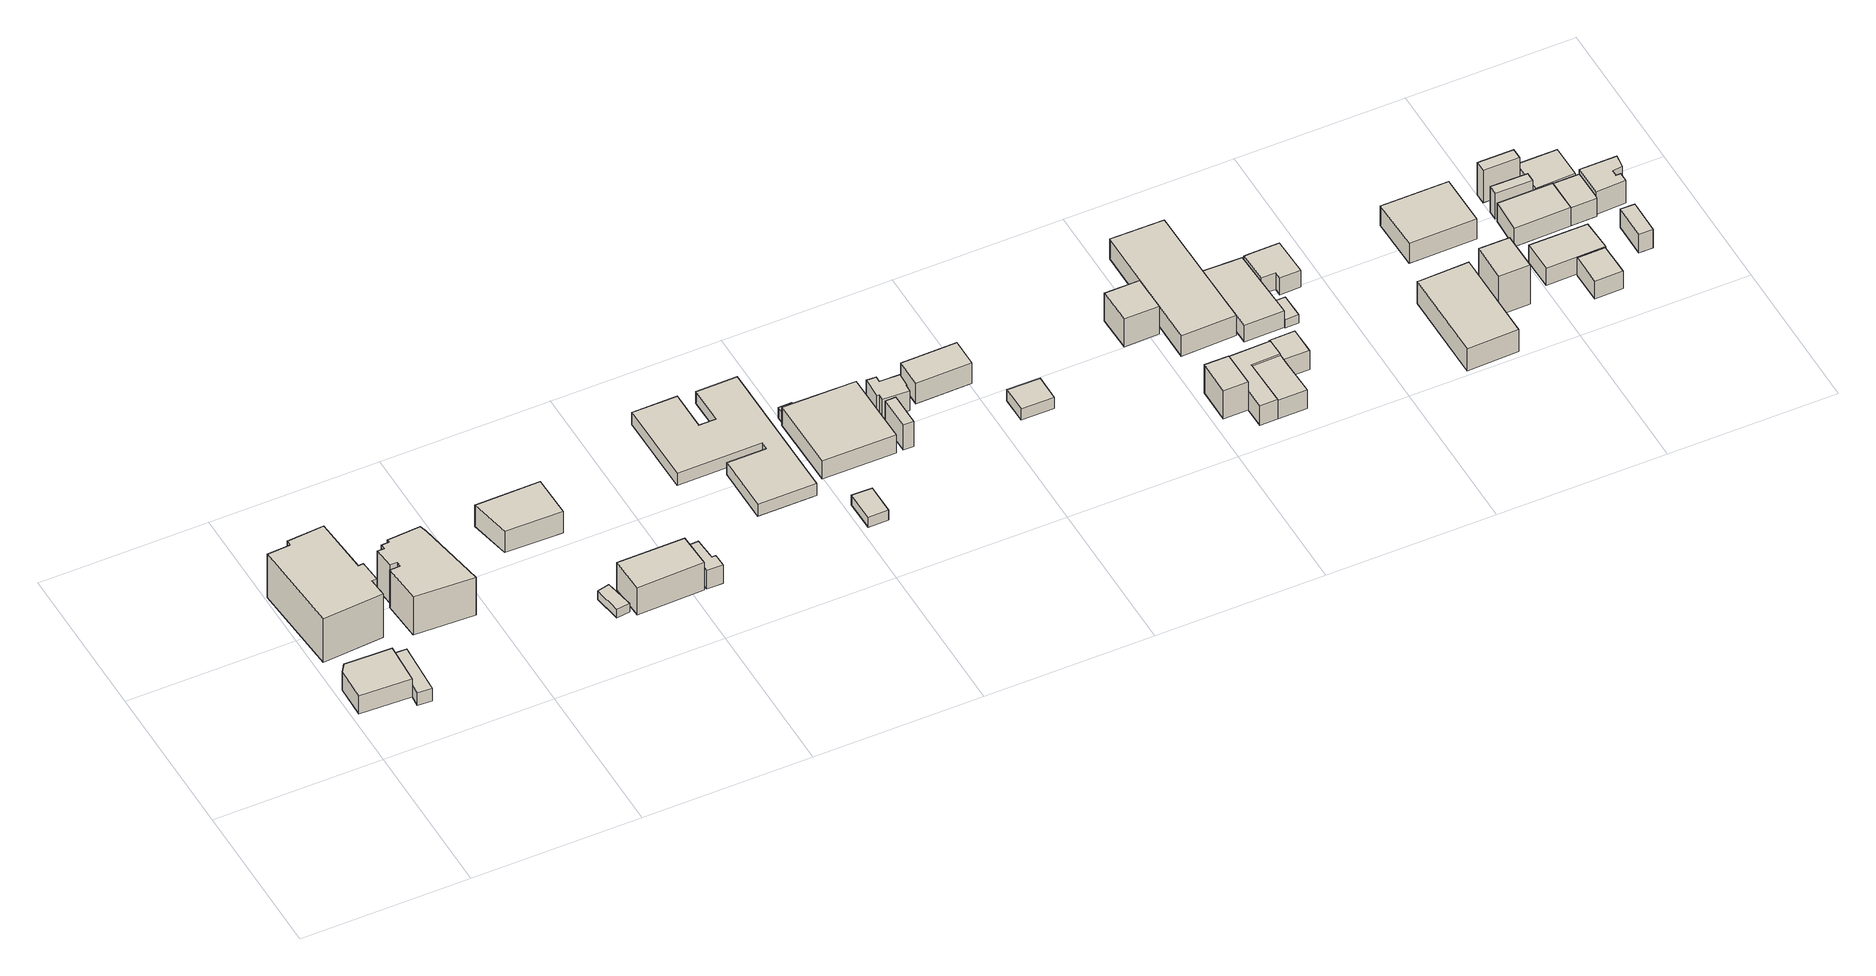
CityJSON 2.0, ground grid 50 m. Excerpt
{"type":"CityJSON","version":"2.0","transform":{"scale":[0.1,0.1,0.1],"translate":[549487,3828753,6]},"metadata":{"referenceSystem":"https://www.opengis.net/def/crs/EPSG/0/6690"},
"CityObjects":{
"building1":{"type":"Building","attributes":{"計測周辺長":54.42,"1/2500図郭":106,"区名":"東住吉区","町丁目名称":"住道矢田４丁目","街区番号":19,"class":"3001","usage":"454","measuredHeight":6.5,"storeysAboveGround":2,"BuildingDetailAttribute.buildingRoofEdgeArea":189.4,"BuildingDetailAttribute.buildingStructureType":"610","BuildingDetailAttribute.buildingStructureOrgType":"2","BuildingDetailAttribute.detailedUsage":"1930","BuildingDetailAttribute.specifiedBuildingCoverageRate":0.8,"BuildingDetailAttribute.surveyYear":2017,"BuildingRiverFloodingRiskAttribute.description":"2","BuildingRiverFloodingRiskAttribute.rank":"3","BuildingRiverFloodingRiskAttribute.depth":3.54,"BuildingRiverFloodingRiskAttribute.adminType":"1","BuildingRiverFloodingRiskAttribute.scale":"1","BuildingRiverFloodingRiskAttribute.duration":19.72,"BuildingIDAttribute.prefecture":"27","BuildingIDAttribute.city":"27121"},"geometry":[{"type":"Solid","lod":"1","boundaries":[[[[0,1,2,3,4]],[[3,5,6,4]],[[2,7,5,3]],[[1,8,7,2]],[[0,9,8,1]],[[4,6,9,0]],[[5,7,8,9,6]]]]}]},
"building2":{"type":"Building","attributes":{"計測周辺長":42.98,"1/2500図郭":106,"区名":"東住吉区","町丁目名称":"住道矢田４丁目","街区番号":19,"class":"3001","usage":"401","measuredHeight":4.5,"storeysAboveGround":1,"BuildingDetailAttribute.buildingRoofEdgeArea":82.22,"BuildingDetailAttribute.buildingStructureType":"610","BuildingDetailAttribute.buildingStructureOrgType":"2","BuildingDetailAttribute.detailedUsage":"1310","BuildingDetailAttribute.specifiedBuildingCoverageRate":0.8,"BuildingDetailAttribute.surveyYear":2017,"BuildingRiverFloodingRiskAttribute.description":"2","BuildingRiverFloodingRiskAttribute.rank":"3","BuildingRiverFloodingRiskAttribute.depth":3.44,"BuildingRiverFloodingRiskAttribute.adminType":"1","BuildingRiverFloodingRiskAttribute.scale":"1","BuildingRiverFloodingRiskAttribute.duration":19.72,"BuildingIDAttribute.prefecture":"27","BuildingIDAttribute.city":"27121"},"geometry":[{"type":"Solid","lod":"1","boundaries":[[[[10,11,0,4,12]],[[4,13,14,12]],[[0,15,13,4]],[[11,16,15,0]],[[10,17,16,11]],[[12,14,17,10]],[[13,15,16,17,14]]]]}]},
"building3":{"type":"Building","attributes":{"計測周辺長":99.08,"1/2500図郭":106,"区名":"東住吉区","町丁目名称":"住道矢田４丁目","街区番号":20,"class":"3002","usage":"422","measuredHeight":15.7,"storeysAboveGround":5,"BuildingDetailAttribute.buildingRoofEdgeArea":540.3,"BuildingDetailAttribute.buildingStructureType":"603","BuildingDetailAttribute.buildingStructureOrgType":"3","BuildingDetailAttribute.detailedUsage":"1415","BuildingDetailAttribute.specifiedBuildingCoverageRate":0.8,"BuildingDetailAttribute.surveyYear":2017,"BuildingRiverFloodingRiskAttribute.description":"2","BuildingRiverFloodingRiskAttribute.rank":"3","BuildingRiverFloodingRiskAttribute.depth":3.42,"BuildingRiverFloodingRiskAttribute.adminType":"1","BuildingRiverFloodingRiskAttribute.scale":"1","BuildingRiverFloodingRiskAttribute.duration":18.97,"BuildingIDAttribute.prefecture":"27","BuildingIDAttribute.city":"27121"},"geometry":[{"type":"Solid","lod":"1","boundaries":[[[[18,19,20,21,22,23,24,25,26,27]],[[26,28,29,27]],[[25,30,28,26]],[[24,31,30,25]],[[23,32,31,24]],[[22,33,32,23]],[[21,34,33,22]],[[20,35,34,21]],[[19,36,35,20]],[[18,37,36,19]],[[27,29,37,18]],[[28,30,31,32,33,34,35,36,37,29]]]]}]},
"building4":{"type":"Building","attributes":{"class":"3002","measuredHeight":13.7,"BuildingDetailAttribute.specifiedBuildingCoverageRate":0.8,"BuildingDetailAttribute.surveyYear":2017,"BuildingRiverFloodingRiskAttribute.description":"2","BuildingRiverFloodingRiskAttribute.rank":"3","BuildingRiverFloodingRiskAttribute.depth":3.46,"BuildingRiverFloodingRiskAttribute.adminType":"1","BuildingRiverFloodingRiskAttribute.scale":"1","BuildingRiverFloodingRiskAttribute.duration":18.53,"BuildingIDAttribute.prefecture":"27","BuildingIDAttribute.city":"27121"},"geometry":[{"type":"Solid","lod":"1","boundaries":[[[[38,39,40,41,42,43,44,45,46,47,48,49,50]],[[49,51,52,50]],[[48,53,51,49]],[[47,54,53,48]],[[46,55,54,47]],[[45,56,55,46]],[[44,57,56,45]],[[43,58,57,44]],[[42,59,58,43]],[[41,60,59,42]],[[40,61,60,41]],[[39,62,61,40]],[[38,63,62,39]],[[50,52,63,38]],[[51,53,54,55,56,57,58,59,60,61,62,63,52]]]]}]},
"building5":{"type":"Building","attributes":{"計測周辺長":25.32,"1/2500図郭":106,"区名":"東住吉区","町丁目名称":"住道矢田９丁目","街区番号":3,"class":"3001","usage":"454","measuredHeight":3,"storeysAboveGround":1,"BuildingDetailAttribute.buildingRoofEdgeArea":34.28,"BuildingDetailAttribute.buildingStructureType":"601","BuildingDetailAttribute.buildingStructureOrgType":"1","BuildingDetailAttribute.detailedUsage":"1930","BuildingDetailAttribute.specifiedBuildingCoverageRate":0.8,"BuildingDetailAttribute.surveyYear":2017,"BuildingRiverFloodingRiskAttribute.description":"2","BuildingRiverFloodingRiskAttribute.rank":"3","BuildingRiverFloodingRiskAttribute.depth":3.42,"BuildingRiverFloodingRiskAttribute.adminType":"1","BuildingRiverFloodingRiskAttribute.scale":"1","BuildingRiverFloodingRiskAttribute.duration":19.68,"BuildingIDAttribute.prefecture":"27","BuildingIDAttribute.city":"27121"},"geometry":[{"type":"Solid","lod":"1","boundaries":[[[[64,65,66,67]],[[66,68,69,67]],[[65,70,68,66]],[[64,71,70,65]],[[67,69,71,64]],[[68,70,71,69]]]]}]},
"building6":{"type":"Building","attributes":{"計測周辺長":61.46,"1/2500図郭":106,"区名":"東住吉区","町丁目名称":"住道矢田９丁目","街区番号":2,"class":"3001","usage":"431","measuredHeight":7.7,"storeysAboveGround":2,"BuildingDetailAttribute.buildingRoofEdgeArea":226.28,"BuildingDetailAttribute.buildingStructureType":"610","BuildingDetailAttribute.buildingStructureOrgType":"2","BuildingDetailAttribute.detailedUsage":"1720","BuildingDetailAttribute.specifiedBuildingCoverageRate":0.8,"BuildingDetailAttribute.surveyYear":2017,"BuildingRiverFloodingRiskAttribute.description":"2","BuildingRiverFloodingRiskAttribute.rank":"3","BuildingRiverFloodingRiskAttribute.depth":3.37,"BuildingRiverFloodingRiskAttribute.adminType":"1","BuildingRiverFloodingRiskAttribute.scale":"1","BuildingRiverFloodingRiskAttribute.duration":19.72,"BuildingIDAttribute.prefecture":"27","BuildingIDAttribute.city":"27121"},"geometry":[{"type":"Solid","lod":"1","boundaries":[[[[72,73,74,75]],[[74,76,77,75]],[[73,78,76,74]],[[72,79,78,73]],[[75,77,79,72]],[[76,78,79,77]]]]}]},
"building7":{"type":"Building","attributes":{"計測周辺長":61.8,"1/2500図郭":106,"区名":"東住吉区","町丁目名称":"住道矢田９丁目","街区番号":3,"class":"3002","usage":"414","measuredHeight":9.9,"storeysAboveGround":3,"BuildingDetailAttribute.buildingRoofEdgeArea":218.97,"BuildingDetailAttribute.buildingStructureType":"603","BuildingDetailAttribute.buildingStructureOrgType":"3","BuildingDetailAttribute.detailedUsage":"1140","BuildingDetailAttribute.specifiedBuildingCoverageRate":0.8,"BuildingDetailAttribute.surveyYear":2017,"BuildingRiverFloodingRiskAttribute.description":"2","BuildingRiverFloodingRiskAttribute.rank":"3","BuildingRiverFloodingRiskAttribute.depth":3.47,"BuildingRiverFloodingRiskAttribute.adminType":"1","BuildingRiverFloodingRiskAttribute.scale":"1","BuildingRiverFloodingRiskAttribute.duration":19.27,"BuildingIDAttribute.prefecture":"27","BuildingIDAttribute.city":"27121"},"geometry":[{"type":"Solid","lod":"1","boundaries":[[[[80,81,82,83]],[[82,84,85,83]],[[81,86,84,82]],[[80,87,86,81]],[[83,85,87,80]],[[84,86,87,85]]]]}]},
"building8":{"type":"Building","attributes":{"計測周辺長":31.14,"1/2500図郭":106,"区名":"東住吉区","町丁目名称":"住道矢田９丁目","街区番号":3,"class":"3001","usage":"411","measuredHeight":6.7,"storeysAboveGround":2,"BuildingDetailAttribute.buildingRoofEdgeArea":43.37,"BuildingDetailAttribute.buildingStructureType":"601","BuildingDetailAttribute.buildingStructureOrgType":"1","BuildingDetailAttribute.detailedUsage":"1110","BuildingDetailAttribute.specifiedBuildingCoverageRate":0.8,"BuildingDetailAttribute.surveyYear":2017,"BuildingRiverFloodingRiskAttribute.description":"2","BuildingRiverFloodingRiskAttribute.rank":"3","BuildingRiverFloodingRiskAttribute.depth":3.47,"BuildingRiverFloodingRiskAttribute.adminType":"1","BuildingRiverFloodingRiskAttribute.scale":"1","BuildingRiverFloodingRiskAttribute.duration":19.27,"BuildingIDAttribute.prefecture":"27","BuildingIDAttribute.city":"27121"},"geometry":[{"type":"Solid","lod":"1","boundaries":[[[[88,89,90,91,92,93]],[[92,94,95,93]],[[91,96,94,92]],[[90,97,96,91]],[[89,98,97,90]],[[88,99,98,89]],[[93,95,99,88]],[[94,96,97,98,99,95]]]]}]},
"building9":{"type":"Building","attributes":{"区名":"東住吉区","町丁目名称":"住道矢田９丁目","街区番号":5,"class":"3001","usage":"422","measuredHeight":4.3,"storeysAboveGround":1,"BuildingDetailAttribute.buildingRoofEdgeArea":1039.46,"BuildingDetailAttribute.buildingStructureType":"610","BuildingDetailAttribute.buildingStructureOrgType":"2","BuildingDetailAttribute.detailedUsage":"1415","BuildingDetailAttribute.specifiedBuildingCoverageRate":0.6,"BuildingDetailAttribute.surveyYear":2017,"BuildingRiverFloodingRiskAttribute.description":"2","BuildingRiverFloodingRiskAttribute.rank":"2","BuildingRiverFloodingRiskAttribute.depth":2.95,"BuildingRiverFloodingRiskAttribute.adminType":"1","BuildingRiverFloodingRiskAttribute.scale":"1","BuildingRiverFloodingRiskAttribute.duration":16.28,"BuildingIDAttribute.prefecture":"27","BuildingIDAttribute.city":"27121"},"geometry":[{"type":"Solid","lod":"1","boundaries":[[[[100,101,102,103,104,105,106,107,108,109,110,111]],[[110,112,113,111]],[[109,114,112,110]],[[108,115,114,109]],[[107,116,115,108]],[[106,117,116,107]],[[105,118,117,106]],[[104,119,118,105]],[[103,120,119,104]],[[102,121,120,103]],[[101,122,121,102]],[[100,123,122,101]],[[111,113,123,100]],[[112,114,115,116,117,118,119,120,121,122,123,113]]]]}]},
"building10":{"type":"Building","attributes":{"計測周辺長":30.76,"1/2500図郭":106,"区名":"東住吉区","町丁目名称":"住道矢田９丁目","街区番号":4,"class":"3001","usage":"454","measuredHeight":3.6,"storeysAboveGround":1,"BuildingDetailAttribute.buildingRoofEdgeArea":56.25,"BuildingDetailAttribute.buildingStructureType":"610","BuildingDetailAttribute.buildingStructureOrgType":"2","BuildingDetailAttribute.detailedUsage":"1930","BuildingDetailAttribute.specifiedBuildingCoverageRate":0.6,"BuildingDetailAttribute.surveyYear":2017,"BuildingRiverFloodingRiskAttribute.description":"2","BuildingRiverFloodingRiskAttribute.rank":"3","BuildingRiverFloodingRiskAttribute.depth":3.43,"BuildingRiverFloodingRiskAttribute.adminType":"1","BuildingRiverFloodingRiskAttribute.scale":"1","BuildingRiverFloodingRiskAttribute.duration":18.3,"BuildingIDAttribute.prefecture":"27","BuildingIDAttribute.city":"27121"},"geometry":[{"type":"Solid","lod":"1","boundaries":[[[[124,125,126,127]],[[126,128,129,127]],[[125,130,128,126]],[[124,131,130,125]],[[127,129,131,124]],[[128,130,131,129]]]]}]},
"building11":{"type":"Building","attributes":{"class":"3001","measuredHeight":3.9,"BuildingDetailAttribute.specifiedBuildingCoverageRate":0.6,"BuildingDetailAttribute.surveyYear":2017,"BuildingRiverFloodingRiskAttribute.description":"2","BuildingRiverFloodingRiskAttribute.rank":"2","BuildingRiverFloodingRiskAttribute.depth":2.93,"BuildingRiverFloodingRiskAttribute.adminType":"1","BuildingRiverFloodingRiskAttribute.scale":"1","BuildingRiverFloodingRiskAttribute.duration":16.37,"BuildingIDAttribute.prefecture":"27","BuildingIDAttribute.city":"27121"},"geometry":[{"type":"Solid","lod":"1","boundaries":[[[[132,133,134,135]],[[134,136,137,135]],[[133,138,136,134]],[[132,139,138,133]],[[135,137,139,132]],[[136,138,139,137]]]]}]},
"building12":{"type":"Building","attributes":{"計測周辺長":67.7,"1/2500図郭":106,"区名":"東住吉区","町丁目名称":"住道矢田９丁目","街区番号":5,"class":"3001","usage":"441","measuredHeight":6.6,"storeysAboveGround":2,"BuildingDetailAttribute.buildingRoofEdgeArea":253.03,"BuildingDetailAttribute.buildingStructureType":"610","BuildingDetailAttribute.buildingStructureOrgType":"2","BuildingDetailAttribute.detailedUsage":"1520","BuildingDetailAttribute.specifiedBuildingCoverageRate":0.6,"BuildingDetailAttribute.surveyYear":2017,"BuildingRiverFloodingRiskAttribute.description":"2","BuildingRiverFloodingRiskAttribute.rank":"3","BuildingRiverFloodingRiskAttribute.depth":3.33,"BuildingRiverFloodingRiskAttribute.adminType":"1","BuildingRiverFloodingRiskAttribute.scale":"1","BuildingRiverFloodingRiskAttribute.duration":16.37,"BuildingIDAttribute.prefecture":"27","BuildingIDAttribute.city":"27121"},"geometry":[{"type":"Solid","lod":"1","boundaries":[[[[140,141,142,143]],[[142,144,145,143]],[[141,146,144,142]],[[140,147,146,141]],[[143,145,147,140]],[[144,146,147,145]]]]}]},
"building13":{"type":"Building","attributes":{"計測周辺長":26.39,"1/2500図郭":106,"区名":"東住吉区","町丁目名称":"住道矢田９丁目","街区番号":5,"class":"3001","usage":"411","measuredHeight":9.1,"storeysAboveGround":3,"BuildingDetailAttribute.buildingRoofEdgeArea":30.59,"BuildingDetailAttribute.buildingStructureType":"610","BuildingDetailAttribute.buildingStructureOrgType":"2","BuildingDetailAttribute.detailedUsage":"1110","BuildingDetailAttribute.specifiedBuildingCoverageRate":0.6,"BuildingDetailAttribute.surveyYear":2017,"BuildingRiverFloodingRiskAttribute.description":"2","BuildingRiverFloodingRiskAttribute.rank":"3","BuildingRiverFloodingRiskAttribute.depth":3.33,"BuildingRiverFloodingRiskAttribute.adminType":"1","BuildingRiverFloodingRiskAttribute.scale":"1","BuildingRiverFloodingRiskAttribute.duration":16.95,"BuildingIDAttribute.prefecture":"27","BuildingIDAttribute.city":"27121"},"geometry":[{"type":"Solid","lod":"1","boundaries":[[[[148,149,150,151]],[[150,152,153,151]],[[149,154,152,150]],[[148,155,154,149]],[[151,153,155,148]],[[152,154,155,153]]]]}]},
"building14":{"type":"Building","attributes":{"計測周辺長":34.62,"1/2500図郭":106,"区名":"東住吉区","町丁目名称":"住道矢田９丁目","街区番号":5,"class":"3001","usage":"412","measuredHeight":7,"storeysAboveGround":2,"BuildingDetailAttribute.buildingRoofEdgeArea":62.43,"BuildingDetailAttribute.buildingStructureType":"610","BuildingDetailAttribute.buildingStructureOrgType":"2","BuildingDetailAttribute.detailedUsage":"1130","BuildingDetailAttribute.specifiedBuildingCoverageRate":0.6,"BuildingDetailAttribute.surveyYear":2017,"BuildingRiverFloodingRiskAttribute.description":"2","BuildingRiverFloodingRiskAttribute.rank":"3","BuildingRiverFloodingRiskAttribute.depth":3.33,"BuildingRiverFloodingRiskAttribute.adminType":"1","BuildingRiverFloodingRiskAttribute.scale":"1","BuildingRiverFloodingRiskAttribute.duration":16.95,"BuildingIDAttribute.prefecture":"27","BuildingIDAttribute.city":"27121"},"geometry":[{"type":"Solid","lod":"1","boundaries":[[[[156,157,158,159,160,161,162,163,164,165]],[[164,166,167,165]],[[163,168,166,164]],[[162,169,168,163]],[[161,170,169,162]],[[160,171,170,161]],[[159,172,171,160]],[[158,173,172,159]],[[157,174,173,158]],[[156,175,174,157]],[[165,167,175,156]],[[166,168,169,170,171,172,173,174,175,167]]]]}]},
"building15":{"type":"Building","attributes":{"計測周辺長":50.19,"1/2500図郭":106,"区名":"東住吉区","町丁目名称":"住道矢田９丁目","街区番号":5,"class":"3001","usage":"412","measuredHeight":7.4,"storeysAboveGround":2,"BuildingDetailAttribute.buildingRoofEdgeArea":141.67,"BuildingDetailAttribute.buildingStructureType":"610","BuildingDetailAttribute.buildingStructureOrgType":"2","BuildingDetailAttribute.detailedUsage":"1130","BuildingDetailAttribute.specifiedBuildingCoverageRate":0.6,"BuildingDetailAttribute.surveyYear":2017,"BuildingRiverFloodingRiskAttribute.description":"2","BuildingRiverFloodingRiskAttribute.rank":"3","BuildingRiverFloodingRiskAttribute.depth":3.23,"BuildingRiverFloodingRiskAttribute.adminType":"1","BuildingRiverFloodingRiskAttribute.scale":"1","BuildingRiverFloodingRiskAttribute.duration":16.95,"BuildingIDAttribute.prefecture":"27","BuildingIDAttribute.city":"27121"},"geometry":[{"type":"Solid","lod":"1","boundaries":[[[[176,177,178,179]],[[178,180,181,179]],[[177,182,180,178]],[[176,183,182,177]],[[179,181,183,176]],[[180,182,183,181]]]]}]},
"building16":{"type":"Building","attributes":{"class":"3001","measuredHeight":4,"BuildingDetailAttribute.specifiedBuildingCoverageRate":0.6,"BuildingDetailAttribute.surveyYear":2017,"BuildingRiverFloodingRiskAttribute.description":"2","BuildingRiverFloodingRiskAttribute.rank":"3","BuildingRiverFloodingRiskAttribute.depth":3.33,"BuildingRiverFloodingRiskAttribute.adminType":"1","BuildingRiverFloodingRiskAttribute.scale":"1","BuildingRiverFloodingRiskAttribute.duration":19.47,"BuildingIDAttribute.prefecture":"27","BuildingIDAttribute.city":"27121"},"geometry":[{"type":"Solid","lod":"1","boundaries":[[[[184,185,186,187]],[[186,188,189,187]],[[185,190,188,186]],[[184,191,190,185]],[[187,189,191,184]],[[188,190,191,189]]]]}]},
"building17":{"type":"Building","attributes":{"計測周辺長":36.3,"1/2500図郭":107,"区名":"東住吉区","町丁目名称":"住道矢田９丁目","街区番号":13,"class":"3001","usage":"441","measuredHeight":10.2,"storeysAboveGround":3,"BuildingDetailAttribute.buildingRoofEdgeArea":78.68,"BuildingDetailAttribute.buildingStructureType":"610","BuildingDetailAttribute.buildingStructureOrgType":"2","BuildingDetailAttribute.detailedUsage":"1510","BuildingDetailAttribute.specifiedBuildingCoverageRate":0.6,"BuildingDetailAttribute.surveyYear":2017,"BuildingRiverFloodingRiskAttribute.description":"2","BuildingRiverFloodingRiskAttribute.rank":"3","BuildingRiverFloodingRiskAttribute.depth":3,"BuildingRiverFloodingRiskAttribute.adminType":"1","BuildingRiverFloodingRiskAttribute.scale":"1","BuildingRiverFloodingRiskAttribute.duration":16.5,"BuildingIDAttribute.prefecture":"27","BuildingIDAttribute.city":"27121"},"geometry":[{"type":"Solid","lod":"1","boundaries":[[[[192,193,194,195]],[[194,196,197,195]],[[193,198,196,194]],[[192,199,198,193]],[[195,197,199,192]],[[196,198,199,197]]]]}]},
"building18":{"type":"Building","attributes":{"class":"3001","measuredHeight":10,"BuildingDetailAttribute.specifiedBuildingCoverageRate":0.6,"BuildingDetailAttribute.surveyYear":2017,"BuildingRiverFloodingRiskAttribute.description":"2","BuildingRiverFloodingRiskAttribute.rank":"3","BuildingRiverFloodingRiskAttribute.depth":3.22,"BuildingRiverFloodingRiskAttribute.adminType":"1","BuildingRiverFloodingRiskAttribute.scale":"1","BuildingRiverFloodingRiskAttribute.duration":19.87,"BuildingIDAttribute.prefecture":"27","BuildingIDAttribute.city":"27121"},"geometry":[{"type":"Solid","lod":"1","boundaries":[[[[200,201,202,203]],[[202,204,205,203]],[[201,206,204,202]],[[200,207,206,201]],[[203,205,207,200]],[[204,206,207,205]]]]}]},
"building19":{"type":"Building","attributes":{"計測周辺長":68.03,"1/2500図郭":107,"区名":"東住吉区","町丁目名称":"住道矢田９丁目","街区番号":13,"class":"3001","usage":"441","measuredHeight":7.1,"storeysAboveGround":2,"BuildingDetailAttribute.buildingRoofEdgeArea":279.65,"BuildingDetailAttribute.buildingStructureType":"610","BuildingDetailAttribute.buildingStructureOrgType":"2","BuildingDetailAttribute.detailedUsage":"1520","BuildingDetailAttribute.specifiedBuildingCoverageRate":0.6,"BuildingDetailAttribute.surveyYear":2017,"BuildingRiverFloodingRiskAttribute.description":"2","BuildingRiverFloodingRiskAttribute.rank":"3","BuildingRiverFloodingRiskAttribute.depth":3.33,"BuildingRiverFloodingRiskAttribute.adminType":"1","BuildingRiverFloodingRiskAttribute.scale":"1","BuildingRiverFloodingRiskAttribute.duration":16.73,"BuildingIDAttribute.prefecture":"27","BuildingIDAttribute.city":"27121"},"geometry":[{"type":"Solid","lod":"1","boundaries":[[[[208,209,210,211,212,213,194,193]],[[194,214,215,193]],[[213,216,214,194]],[[212,217,216,213]],[[211,218,217,212]],[[210,219,218,211]],[[209,220,219,210]],[[208,221,220,209]],[[193,215,221,208]],[[214,216,217,218,219,220,221,215]]]]}]},
"building20":{"type":"Building","attributes":{"計測周辺長":68.03,"1/2500図郭":107,"区名":"東住吉区","町丁目名称":"住道矢田９丁目","街区番号":13,"class":"3001","usage":"441","measuredHeight":6.7,"storeysAboveGround":2,"BuildingDetailAttribute.buildingRoofEdgeArea":279.65,"BuildingDetailAttribute.buildingStructureType":"610","BuildingDetailAttribute.buildingStructureOrgType":"2","BuildingDetailAttribute.detailedUsage":"1520","BuildingDetailAttribute.specifiedBuildingCoverageRate":0.6,"BuildingDetailAttribute.surveyYear":2017,"BuildingRiverFloodingRiskAttribute.description":"2","BuildingRiverFloodingRiskAttribute.rank":"3","BuildingRiverFloodingRiskAttribute.depth":3.06,"BuildingRiverFloodingRiskAttribute.adminType":"1","BuildingRiverFloodingRiskAttribute.scale":"1","BuildingRiverFloodingRiskAttribute.duration":15.27,"BuildingIDAttribute.prefecture":"27","BuildingIDAttribute.city":"27121"},"geometry":[{"type":"Solid","lod":"1","boundaries":[[[[222,223,212,211,210,224]],[[210,225,226,224]],[[211,227,225,210]],[[212,228,227,211]],[[223,229,228,212]],[[222,230,229,223]],[[224,226,230,222]],[[225,227,228,229,230,226]]]]}]},
"building21":{"type":"Building","attributes":{"計測周辺長":72.7,"1/2500図郭":107,"区名":"東住吉区","町丁目名称":"住道矢田９丁目","街区番号":12,"class":"3001","usage":"441","measuredHeight":7.3,"storeysAboveGround":1,"BuildingDetailAttribute.buildingRoofEdgeArea":325.03,"BuildingDetailAttribute.buildingStructureType":"610","BuildingDetailAttribute.buildingStructureOrgType":"2","BuildingDetailAttribute.detailedUsage":"1510","BuildingDetailAttribute.specifiedBuildingCoverageRate":0.6,"BuildingDetailAttribute.surveyYear":2017,"BuildingRiverFloodingRiskAttribute.description":"2","BuildingRiverFloodingRiskAttribute.rank":"3","BuildingRiverFloodingRiskAttribute.depth":3.41,"BuildingRiverFloodingRiskAttribute.adminType":"1","BuildingRiverFloodingRiskAttribute.scale":"1","BuildingRiverFloodingRiskAttribute.duration":16.15,"BuildingIDAttribute.prefecture":"27","BuildingIDAttribute.city":"27121"},"geometry":[{"type":"Solid","lod":"1","boundaries":[[[[231,232,233,234]],[[233,235,236,234]],[[232,237,235,233]],[[231,238,237,232]],[[234,236,238,231]],[[235,237,238,236]]]]}]},
"building22":{"type":"Building","attributes":{"計測周辺長":31.68,"1/2500図郭":107,"区名":"東住吉区","町丁目名称":"住道矢田９丁目","街区番号":13,"class":"3001","usage":"441","measuredHeight":6.8,"storeysAboveGround":2,"BuildingDetailAttribute.buildingRoofEdgeArea":62.53,"BuildingDetailAttribute.buildingStructureType":"610","BuildingDetailAttribute.buildingStructureOrgType":"2","BuildingDetailAttribute.detailedUsage":"1520","BuildingDetailAttribute.specifiedBuildingCoverageRate":0.6,"BuildingDetailAttribute.surveyYear":2017,"BuildingRiverFloodingRiskAttribute.description":"2","BuildingRiverFloodingRiskAttribute.rank":"3","BuildingRiverFloodingRiskAttribute.depth":3.63,"BuildingRiverFloodingRiskAttribute.adminType":"1","BuildingRiverFloodingRiskAttribute.scale":"1","BuildingRiverFloodingRiskAttribute.duration":16.73,"BuildingIDAttribute.prefecture":"27","BuildingIDAttribute.city":"27121"},"geometry":[{"type":"Solid","lod":"1","boundaries":[[[[239,240,241,242,243,244]],[[243,226,225,244]],[[242,245,226,243]],[[241,246,245,242]],[[240,247,246,241]],[[239,248,247,240]],[[244,225,248,239]],[[226,245,246,247,248,225]]]]}]},
"building23":{"type":"Building","attributes":{"計測周辺長":69.51,"1/2500図郭":107,"区名":"東住吉区","町丁目名称":"住道矢田９丁目","街区番号":12,"class":"3001","usage":"441","measuredHeight":5.9,"storeysAboveGround":1,"BuildingDetailAttribute.buildingRoofEdgeArea":268.78,"BuildingDetailAttribute.buildingStructureType":"610","BuildingDetailAttribute.buildingStructureOrgType":"2","BuildingDetailAttribute.detailedUsage":"1520","BuildingDetailAttribute.specifiedBuildingCoverageRate":0.6,"BuildingDetailAttribute.surveyYear":2017,"BuildingRiverFloodingRiskAttribute.description":"2","BuildingRiverFloodingRiskAttribute.rank":"3","BuildingRiverFloodingRiskAttribute.depth":3.31,"BuildingRiverFloodingRiskAttribute.adminType":"1","BuildingRiverFloodingRiskAttribute.scale":"1","BuildingRiverFloodingRiskAttribute.duration":16.15,"BuildingIDAttribute.prefecture":"27","BuildingIDAttribute.city":"27121"},"geometry":[{"type":"Solid","lod":"1","boundaries":[[[[249,250,251,252]],[[251,253,254,252]],[[250,255,253,251]],[[249,256,255,250]],[[252,254,256,249]],[[253,255,256,254]]]]}]},
"building24":{"type":"Building","attributes":{"計測周辺長":23.26,"1/2500図郭":107,"区名":"東住吉区","町丁目名称":"住道矢田９丁目","街区番号":12,"class":"3001","usage":"441","storeysAboveGround":1,"BuildingDetailAttribute.buildingRoofEdgeArea":30.5,"BuildingDetailAttribute.buildingStructureType":"610","BuildingDetailAttribute.buildingStructureOrgType":"2","BuildingDetailAttribute.detailedUsage":"1520","BuildingDetailAttribute.specifiedBuildingCoverageRate":0.6,"BuildingDetailAttribute.surveyYear":2017,"BuildingRiverFloodingRiskAttribute.description":"2","BuildingRiverFloodingRiskAttribute.rank":"3","BuildingRiverFloodingRiskAttribute.depth":3.33,"BuildingRiverFloodingRiskAttribute.adminType":"1","BuildingRiverFloodingRiskAttribute.scale":"1","BuildingRiverFloodingRiskAttribute.duration":16.73,"BuildingIDAttribute.prefecture":"27","BuildingIDAttribute.city":"27121"},"geometry":[{"type":"Solid","lod":"1","boundaries":[[[[257,258,259,260,261]],[[260,262,263,261]],[[259,264,262,260]],[[258,265,264,259]],[[257,266,265,258]],[[261,263,266,257]],[[262,264,265,266,263]]]]}]},
"building25":{"type":"Building","attributes":{"計測周辺長":44.51,"1/2500図郭":107,"区名":"東住吉区","町丁目名称":"住道矢田９丁目","街区番号":12,"class":"3001","usage":"411","measuredHeight":6,"storeysAboveGround":2,"BuildingDetailAttribute.buildingRoofEdgeArea":113.53,"BuildingDetailAttribute.buildingStructureType":"601","BuildingDetailAttribute.buildingStructureOrgType":"1","BuildingDetailAttribute.detailedUsage":"1110","BuildingDetailAttribute.specifiedBuildingCoverageRate":0.6,"BuildingDetailAttribute.surveyYear":2017,"BuildingRiverFloodingRiskAttribute.description":"2","BuildingRiverFloodingRiskAttribute.rank":"3","BuildingRiverFloodingRiskAttribute.depth":4.08,"BuildingRiverFloodingRiskAttribute.adminType":"1","BuildingRiverFloodingRiskAttribute.scale":"1","BuildingRiverFloodingRiskAttribute.duration":15.23,"BuildingIDAttribute.prefecture":"27","BuildingIDAttribute.city":"27121"},"geometry":[{"type":"Solid","lod":"1","boundaries":[[[[267,268,269,270,271,272,273]],[[272,274,275,273]],[[271,276,274,272]],[[270,277,276,271]],[[269,278,277,270]],[[268,279,278,269]],[[267,280,279,268]],[[273,275,280,267]],[[274,276,277,278,279,280,275]]]]}]},
"building26":{"type":"Building","attributes":{"計測周辺長":87.51,"1/2500図郭":107,"区名":"東住吉区","町丁目名称":"住道矢田９丁目","街区番号":13,"class":"3001","usage":"454","measuredHeight":8,"storeysAboveGround":2,"BuildingDetailAttribute.buildingRoofEdgeArea":434.5,"BuildingDetailAttribute.buildingStructureType":"610","BuildingDetailAttribute.buildingStructureOrgType":"2","BuildingDetailAttribute.detailedUsage":"1930","BuildingDetailAttribute.specifiedBuildingCoverageRate":0.6,"BuildingDetailAttribute.surveyYear":2017,"BuildingRiverFloodingRiskAttribute.description":"2","BuildingRiverFloodingRiskAttribute.rank":"3","BuildingRiverFloodingRiskAttribute.depth":4.33,"BuildingRiverFloodingRiskAttribute.adminType":"1","BuildingRiverFloodingRiskAttribute.scale":"1","BuildingRiverFloodingRiskAttribute.duration":15.48,"BuildingIDAttribute.prefecture":"27","BuildingIDAttribute.city":"27121"},"geometry":[{"type":"Solid","lod":"1","boundaries":[[[[281,282,283,284,285]],[[284,286,287,285]],[[283,288,286,284]],[[282,289,288,283]],[[281,290,289,282]],[[285,287,290,281]],[[286,288,289,290,287]]]]}]},
"building27":{"type":"Building","attributes":{"計測周辺長":33.12,"1/2500図郭":107,"区名":"東住吉区","町丁目名称":"住道矢田９丁目","街区番号":13,"class":"3002","usage":"411","measuredHeight":14.1,"storeysAboveGround":4,"BuildingDetailAttribute.buildingRoofEdgeArea":56.5,"BuildingDetailAttribute.buildingStructureType":"603","BuildingDetailAttribute.buildingStructureOrgType":"3","BuildingDetailAttribute.detailedUsage":"1110","BuildingDetailAttribute.specifiedBuildingCoverageRate":0.6,"BuildingDetailAttribute.surveyYear":2017,"BuildingRiverFloodingRiskAttribute.description":"2","BuildingRiverFloodingRiskAttribute.rank":"3","BuildingRiverFloodingRiskAttribute.depth":4.23,"BuildingRiverFloodingRiskAttribute.adminType":"1","BuildingRiverFloodingRiskAttribute.scale":"1","BuildingRiverFloodingRiskAttribute.duration":16.33,"BuildingIDAttribute.prefecture":"27","BuildingIDAttribute.city":"27121"},"geometry":[{"type":"Solid","lod":"1","boundaries":[[[[291,292,293,294]],[[293,295,296,294]],[[292,297,295,293]],[[291,298,297,292]],[[294,296,298,291]],[[295,297,298,296]]]]}]},
"building28":{"type":"Building","attributes":{"計測周辺長":55.1,"1/2500図郭":107,"区名":"東住吉区","町丁目名称":"住道矢田９丁目","街区番号":12,"class":"3001","usage":"454","measuredHeight":7.3,"storeysAboveGround":1,"BuildingDetailAttribute.buildingRoofEdgeArea":184.51,"BuildingDetailAttribute.buildingStructureType":"610","BuildingDetailAttribute.buildingStructureOrgType":"2","BuildingDetailAttribute.detailedUsage":"1930","BuildingDetailAttribute.specifiedBuildingCoverageRate":0.6,"BuildingDetailAttribute.surveyYear":2017,"BuildingRiverFloodingRiskAttribute.description":"2","BuildingRiverFloodingRiskAttribute.rank":"3","BuildingRiverFloodingRiskAttribute.depth":4.24,"BuildingRiverFloodingRiskAttribute.adminType":"1","BuildingRiverFloodingRiskAttribute.scale":"1","BuildingRiverFloodingRiskAttribute.duration":15.87,"BuildingIDAttribute.prefecture":"27","BuildingIDAttribute.city":"27121"},"geometry":[{"type":"Solid","lod":"1","boundaries":[[[[299,300,301,302]],[[301,303,304,302]],[[300,305,303,301]],[[299,306,305,300]],[[302,304,306,299]],[[303,305,306,304]]]]}]},
"building29":{"type":"Building","attributes":{"class":"3001","measuredHeight":6.2,"BuildingDetailAttribute.specifiedBuildingCoverageRate":0.6,"BuildingDetailAttribute.surveyYear":2017,"BuildingRiverFloodingRiskAttribute.description":"2","BuildingRiverFloodingRiskAttribute.rank":"3","BuildingRiverFloodingRiskAttribute.depth":4.87,"BuildingRiverFloodingRiskAttribute.adminType":"1","BuildingRiverFloodingRiskAttribute.scale":"1","BuildingRiverFloodingRiskAttribute.duration":16.42,"BuildingIDAttribute.prefecture":"27","BuildingIDAttribute.city":"27126"},"geometry":[{"type":"Solid","lod":"1","boundaries":[[[[307,308,309,310]],[[309,311,312,310]],[[308,313,311,309]],[[307,314,313,308]],[[310,312,314,307]],[[311,313,314,312]]]]}]},
"building30":{"type":"Building","attributes":{"計測周辺長":28.98,"1/2500図郭":107,"区名":"東住吉区","町丁目名称":"住道矢田９丁目","街区番号":14,"class":"3001","usage":"411","measuredHeight":6.4,"storeysAboveGround":2,"BuildingDetailAttribute.buildingRoofEdgeArea":48.59,"BuildingDetailAttribute.buildingStructureType":"601","BuildingDetailAttribute.buildingStructureOrgType":"1","BuildingDetailAttribute.detailedUsage":"1110","BuildingDetailAttribute.specifiedBuildingCoverageRate":0.6,"BuildingDetailAttribute.surveyYear":2017,"BuildingRiverFloodingRiskAttribute.description":"2","BuildingRiverFloodingRiskAttribute.rank":"4","BuildingRiverFloodingRiskAttribute.depth":5.17,"BuildingRiverFloodingRiskAttribute.adminType":"1","BuildingRiverFloodingRiskAttribute.scale":"1","BuildingRiverFloodingRiskAttribute.duration":15.95,"BuildingIDAttribute.prefecture":"27","BuildingIDAttribute.city":"27126"},"geometry":[{"type":"Solid","lod":"1","boundaries":[[[[315,316,317,318]],[[317,319,320,318]],[[316,321,319,317]],[[315,322,321,316]],[[318,320,322,315]],[[319,321,322,320]]]]}]},
"building31":{"type":"Building","attributes":{"計測周辺長":27.2,"1/2500図郭":107,"区名":"東住吉区","町丁目名称":"住道矢田９丁目","街区番号":15,"class":"3001","usage":"411","measuredHeight":9.3,"storeysAboveGround":3,"BuildingDetailAttribute.buildingRoofEdgeArea":38.7,"BuildingDetailAttribute.buildingStructureType":"610","BuildingDetailAttribute.buildingStructureOrgType":"2","BuildingDetailAttribute.detailedUsage":"1110","BuildingDetailAttribute.specifiedBuildingCoverageRate":0.6,"BuildingDetailAttribute.surveyYear":2017,"BuildingRiverFloodingRiskAttribute.description":"2","BuildingRiverFloodingRiskAttribute.rank":"3","BuildingRiverFloodingRiskAttribute.depth":4.95,"BuildingRiverFloodingRiskAttribute.adminType":"1","BuildingRiverFloodingRiskAttribute.scale":"1","BuildingRiverFloodingRiskAttribute.duration":16.43,"BuildingIDAttribute.prefecture":"27","BuildingIDAttribute.city":"27121"},"geometry":[{"type":"Solid","lod":"1","boundaries":[[[[323,324,325,326]],[[325,327,328,326]],[[324,329,327,325]],[[323,330,329,324]],[[326,328,330,323]],[[327,329,330,328]]]]}]},
"building32":{"type":"Building","attributes":{"計測周辺長":32.28,"1/2500図郭":107,"区名":"東住吉区","町丁目名称":"住道矢田９丁目","街区番号":15,"class":"3001","usage":"411","measuredHeight":6.7,"storeysAboveGround":2,"BuildingDetailAttribute.buildingRoofEdgeArea":60.03,"BuildingDetailAttribute.buildingStructureType":"601","BuildingDetailAttribute.buildingStructureOrgType":"1","BuildingDetailAttribute.detailedUsage":"1110","BuildingDetailAttribute.specifiedBuildingCoverageRate":0.6,"BuildingDetailAttribute.surveyYear":2017,"BuildingRiverFloodingRiskAttribute.description":"2","BuildingRiverFloodingRiskAttribute.rank":"3","BuildingRiverFloodingRiskAttribute.depth":4.97,"BuildingRiverFloodingRiskAttribute.adminType":"1","BuildingRiverFloodingRiskAttribute.scale":"1","BuildingRiverFloodingRiskAttribute.duration":16.42,"BuildingIDAttribute.prefecture":"27","BuildingIDAttribute.city":"27121"},"geometry":[{"type":"Solid","lod":"1","boundaries":[[[[331,332,333,334]],[[333,335,336,334]],[[332,337,335,333]],[[331,338,337,332]],[[334,336,338,331]],[[335,337,338,336]]]]}]},
"building33":{"type":"Building","attributes":{"計測周辺長":26.76,"1/2500図郭":107,"区名":"東住吉区","町丁目名称":"住道矢田９丁目","街区番号":15,"class":"3001","usage":"411","measuredHeight":11.5,"storeysAboveGround":3,"BuildingDetailAttribute.buildingRoofEdgeArea":35.6,"BuildingDetailAttribute.buildingStructureType":"610","BuildingDetailAttribute.buildingStructureOrgType":"2","BuildingDetailAttribute.detailedUsage":"1110","BuildingDetailAttribute.specifiedBuildingCoverageRate":0.6,"BuildingDetailAttribute.surveyYear":2017,"BuildingRiverFloodingRiskAttribute.description":"2","BuildingRiverFloodingRiskAttribute.rank":"3","BuildingRiverFloodingRiskAttribute.depth":4.85,"BuildingRiverFloodingRiskAttribute.adminType":"1","BuildingRiverFloodingRiskAttribute.scale":"1","BuildingRiverFloodingRiskAttribute.duration":16.43,"BuildingIDAttribute.prefecture":"27","BuildingIDAttribute.city":"27121"},"geometry":[{"type":"Solid","lod":"1","boundaries":[[[[339,340,341,342]],[[341,343,344,342]],[[340,345,343,341]],[[339,346,345,340]],[[342,344,346,339]],[[343,345,346,344]]]]}]},
"building34":{"type":"Building","attributes":{"計測周辺長":28.95,"1/2500図郭":107,"区名":"東住吉区","町丁目名称":"住道矢田９丁目","街区番号":15,"class":"3001","usage":"411","measuredHeight":6.5,"storeysAboveGround":2,"BuildingDetailAttribute.buildingRoofEdgeArea":44.23,"BuildingDetailAttribute.buildingStructureType":"601","BuildingDetailAttribute.buildingStructureOrgType":"1","BuildingDetailAttribute.detailedUsage":"1110","BuildingDetailAttribute.specifiedBuildingCoverageRate":0.6,"BuildingDetailAttribute.surveyYear":2017,"BuildingRiverFloodingRiskAttribute.description":"2","BuildingRiverFloodingRiskAttribute.rank":"3","BuildingRiverFloodingRiskAttribute.depth":4.27,"BuildingRiverFloodingRiskAttribute.adminType":"1","BuildingRiverFloodingRiskAttribute.scale":"1","BuildingRiverFloodingRiskAttribute.duration":16.42,"BuildingIDAttribute.prefecture":"27","BuildingIDAttribute.city":"27126"},"geometry":[{"type":"Solid","lod":"1","boundaries":[[[[347,348,349,350,351]],[[350,352,353,351]],[[349,354,352,350]],[[348,355,354,349]],[[347,356,355,348]],[[351,353,356,347]],[[352,354,355,356,353]]]]}]},
"building35":{"type":"Building","attributes":{"計測周辺長":27.35,"1/2500図郭":107,"区名":"東住吉区","町丁目名称":"住道矢田９丁目","街区番号":15,"class":"3001","usage":"411","measuredHeight":6,"storeysAboveGround":2,"BuildingDetailAttribute.buildingRoofEdgeArea":34.86,"BuildingDetailAttribute.buildingStructureType":"601","BuildingDetailAttribute.buildingStructureOrgType":"1","BuildingDetailAttribute.detailedUsage":"1120","BuildingDetailAttribute.specifiedBuildingCoverageRate":0.6,"BuildingDetailAttribute.surveyYear":2017,"BuildingRiverFloodingRiskAttribute.description":"2","BuildingRiverFloodingRiskAttribute.rank":"3","BuildingRiverFloodingRiskAttribute.depth":4.85,"BuildingRiverFloodingRiskAttribute.adminType":"1","BuildingRiverFloodingRiskAttribute.scale":"1","BuildingRiverFloodingRiskAttribute.duration":16.43,"BuildingIDAttribute.prefecture":"27","BuildingIDAttribute.city":"27126"},"geometry":[{"type":"Solid","lod":"1","boundaries":[[[[357,358,359,360]],[[359,361,362,360]],[[358,363,361,359]],[[357,364,363,358]],[[360,362,364,357]],[[361,363,364,362]]]]}]},
"building36":{"type":"Building","attributes":{"計測周辺長":29.68,"1/2500図郭":107,"区名":"東住吉区","町丁目名称":"住道矢田９丁目","街区番号":14,"class":"3001","usage":"454","measuredHeight":6.7,"storeysAboveGround":2,"BuildingDetailAttribute.buildingRoofEdgeArea":43.24,"BuildingDetailAttribute.buildingStructureType":"601","BuildingDetailAttribute.buildingStructureOrgType":"1","BuildingDetailAttribute.detailedUsage":"1930","BuildingDetailAttribute.specifiedBuildingCoverageRate":0.6,"BuildingDetailAttribute.surveyYear":2017,"BuildingRiverFloodingRiskAttribute.description":"2","BuildingRiverFloodingRiskAttribute.rank":"3","BuildingRiverFloodingRiskAttribute.depth":4.76,"BuildingRiverFloodingRiskAttribute.adminType":"1","BuildingRiverFloodingRiskAttribute.scale":"1","BuildingRiverFloodingRiskAttribute.duration":15.68,"BuildingIDAttribute.prefecture":"27","BuildingIDAttribute.city":"27126"},"geometry":[{"type":"Solid","lod":"1","boundaries":[[[[365,366,367,368]],[[367,369,370,368]],[[366,371,369,367]],[[365,372,371,366]],[[368,370,372,365]],[[369,371,372,370]]]]}]},
"building37":{"type":"Building","attributes":{"計測周辺長":42.89,"1/2500図郭":107,"区名":"東住吉区","町丁目名称":"住道矢田９丁目","街区番号":15,"class":"3001","usage":"413","measuredHeight":8.3,"storeysAboveGround":3,"BuildingDetailAttribute.buildingRoofEdgeArea":89.26,"BuildingDetailAttribute.buildingStructureType":"601","BuildingDetailAttribute.buildingStructureOrgType":"1","BuildingDetailAttribute.detailedUsage":"1150","BuildingDetailAttribute.specifiedBuildingCoverageRate":0.6,"BuildingDetailAttribute.surveyYear":2017,"BuildingRiverFloodingRiskAttribute.description":"2","BuildingRiverFloodingRiskAttribute.rank":"3","BuildingRiverFloodingRiskAttribute.depth":4.76,"BuildingRiverFloodingRiskAttribute.adminType":"1","BuildingRiverFloodingRiskAttribute.scale":"1","BuildingRiverFloodingRiskAttribute.duration":15.68,"BuildingIDAttribute.prefecture":"27","BuildingIDAttribute.city":"27126"},"geometry":[{"type":"Solid","lod":"1","boundaries":[[[[351,373,374,375,376,377,378,347]],[[378,379,380,347]],[[377,381,379,378]],[[376,382,381,377]],[[375,383,382,376]],[[374,384,383,375]],[[373,385,384,374]],[[351,386,385,373]],[[347,380,386,351]],[[379,381,382,383,384,385,386,380]]]]}]}
},
"vertices":[
[174,174,6],[21,180,6],[23,280,6],[41,305,6],[180,301,6],[41,305,71],[180,301,71],[23,280,71],[21,180,71],[174,174,71],
[214,137,6],[171,139,6],[222,300,6],[180,301,51],[222,300,51],[174,174,51],[171,139,51],[214,137,51],
[7,677,7],[76,681,7],[75,697,7],[186,705,7],[198,531,7],[214,532,7],[219,465,7],[204,464,7],[208,407,7],[26,394,7],[208,407,164],[26,394,164],[204,464,164],[219,465,164],[214,532,164],[198,531,164],[186,705,164],[75,697,164],[76,681,164],[7,677,164],
[281,379,7],[274,498,7],[305,499,7],[304,514,7],[281,514,7],[277,576,7],[297,576,7],[296,591,7],[320,592,7],[319,601,7],[418,607,7],[424,587,7],[461,371,7],[424,587,144],[461,371,144],[418,607,144],[319,601,144],[320,592,144],[296,591,144],[297,576,144],[277,576,144],[281,514,144],[304,514,144],[305,499,144],[274,498,144],[281,379,144],
[770,280,7],[807,288,7],[823,200,7],[783,195,7],[823,200,38],[783,195,38],[807,288,38],[770,280,38],
[635,548,5],[611,671,5],[803,673,5],[805,545,5],[803,673,82],[805,545,82],[611,671,82],[635,548,82],
[830,288,8],[1029,289,8],[1033,184,8],[835,179,8],[1033,184,107],[835,179,107],[1029,289,107],[830,288,107],
[1040,184,8],[1037,291,8],[1071,292,8],[1075,224,8],[1087,224,8],[1088,184,8],[1087,224,75],[1088,184,75],[1075,224,75],[1071,292,75],[1037,291,75],[1040,184,75],
[1283,369,6],[1283,545,6],[1399,545,6],[1399,568,6],[1149,567,6],[1148,826,6],[1282,826,6],[1282,704,6],[1334,704,6],[1333,819,6],[1454,820,6],[1456,369,6],[1454,820,49],[1456,369,49],[1333,819,49],[1334,704,49],[1282,704,49],[1282,826,49],[1148,826,49],[1149,567,49],[1399,568,49],[1399,545,49],[1283,545,49],[1283,369,49],
[1521,200,7],[1520,295,7],[1580,293,7],[1580,200,7],[1580,293,43],[1580,200,43],[1520,295,43],[1521,200,43],
[1497,668,11],[1536,669,11],[1536,648,11],[1497,647,11],[1536,648,50],[1497,647,50],[1536,669,50],[1497,668,50],
[1496,415,8],[1494,642,8],[1710,641,8],[1712,414,8],[1710,641,74],[1712,414,74],[1494,642,74],[1496,415,74],
[1732,517,9],[1763,517,9],[1763,415,9],[1733,415,9],[1763,415,100],[1733,415,100],[1763,517,100],[1732,517,100],
[1737,544,9],[1738,562,9],[1730,562,9],[1733,628,9],[1762,627,9],[1761,609,9],[1821,607,9],[1819,563,9],[1817,563,9],[1816,540,9],[1817,563,79],[1816,540,79],[1819,563,79],[1821,607,79],[1761,609,79],[1762,627,79],[1733,628,79],[1730,562,79],[1738,562,79],[1737,544,79],
[1841,555,9],[1841,641,9],[2006,643,9],[2006,557,9],[2006,643,83],[2006,557,83],[1841,641,83],[1841,555,83],
[2058,377,7],[2058,459,7],[2155,458,7],[2155,377,7],[2155,458,47],[2155,377,47],[2058,459,47],[2058,377,47],
[2528,248,11],[2599,248,11],[2600,138,11],[2527,138,11],[2600,138,113],[2527,138,113],[2599,248,113],[2528,248,113],
[2421,612,6],[2525,613,6],[2526,502,6],[2423,501,6],[2526,502,106],[2423,501,106],[2525,613,106],[2421,612,106],
[2600,275,11],[2736,278,11],[2737,222,11],[2651,220,11],[2653,73,11],[2601,73,11],[2600,138,82],[2599,248,82],[2601,73,82],[2653,73,82],[2651,220,82],[2737,222,82],[2736,278,82],[2600,275,82],
[2737,189,11],[2740,74,11],[2737,203,11],[2737,222,78],[2737,203,78],[2651,220,78],[2653,73,78],[2740,74,78],[2737,189,78],
[2539,810,8],[2697,809,8],[2701,404,8],[2538,400,8],[2701,404,81],[2538,400,81],[2697,809,81],[2539,810,81],
[2736,278,10],[2736,285,10],[2812,286,10],[2812,202,10],[2737,203,10],[2737,222,10],[2812,202,78],[2812,286,78],[2736,285,78],[2736,278,78],
[2708,371,10],[2704,604,10],[2819,602,10],[2826,373,10],[2819,602,69],[2826,373,69],[2704,604,69],[2708,371,69],
[2825,445,11],[2865,445,11],[2866,370,11],[2826,368,11],[2826,373,11],[2826,368,41],[2826,373,41],[2866,370,41],[2865,445,41],[2825,445,41],
[2929,604,12],[2932,486,12],[2870,485,12],[2870,508,12],[2827,508,12],[2824,602,12],[2844,603,12],[2824,602,72],[2844,603,72],[2827,508,72],[2870,508,72],[2870,485,72],[2932,486,72],[2929,604,72],
[3174,294,11],[3179,294,11],[3327,298,11],[3327,13,11],[3174,9,11],[3327,13,91],[3174,9,91],[3327,298,91],[3179,294,91],[3174,294,91],
[3343,158,11],[3344,275,11],[3434,275,11],[3435,158,11],[3434,275,152],[3435,158,152],[3344,275,152],[3343,158,152],
[3223,437,12],[3221,597,12],[3421,598,12],[3422,438,12],[3421,598,84],[3422,438,84],[3221,597,84],[3223,437,84],
[3503,301,10],[3676,302,10],[3680,206,10],[3504,202,10],[3680,206,72],[3504,202,72],[3676,302,72],[3503,301,72],
[3675,199,12],[3676,99,12],[3593,98,12],[3592,198,12],[3593,98,76],[3592,198,76],[3676,99,76],[3675,199,76],
[3499,484,11],[3499,513,11],[3608,512,11],[3608,483,11],[3608,512,104],[3608,483,104],[3499,513,104],[3499,484,104],
[3663,372,10],[3496,370,10],[3500,474,10],[3662,475,10],[3500,474,77],[3662,475,77],[3496,370,77],[3663,372,77],
[3499,554,10],[3499,588,10],[3606,588,10],[3606,554,10],[3606,588,126],[3606,554,126],[3499,588,126],[3499,554,126],
[3741,379,11],[3739,373,11],[3663,372,11],[3662,475,11],[3740,475,11],[3662,475,76],[3740,475,76],[3663,372,76],[3739,373,76],[3741,379,76],
[3614,588,10],[3734,589,10],[3735,487,10],[3617,483,10],[3735,487,70],[3617,483,70],[3734,589,70],[3614,588,70],
[3774,201,11],[3775,308,11],[3817,307,11],[3816,201,11],[3817,307,78],[3816,201,78],[3775,308,78],[3774,201,78],
[3850,475,11],[3845,433,11],[3815,430,11],[3815,412,11],[3829,412,11],[3829,383,11],[3829,383,93],[3741,379,93],[3829,412,93],[3815,412,93],[3815,430,93],[3845,433,93],[3850,475,93],[3740,475,93]
]}
